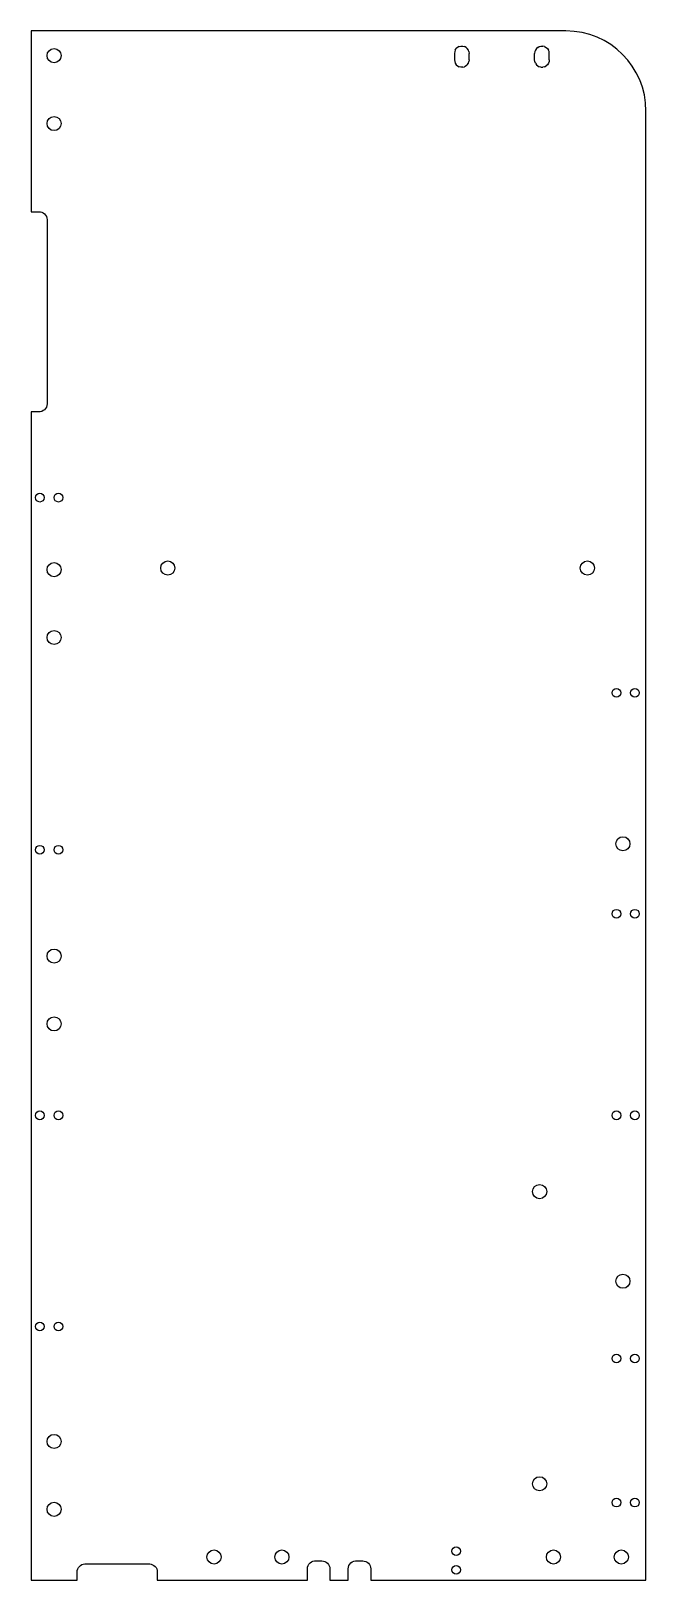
# Model space of a CAD drawing. Header units: millimetres. Extents: x 0 to 192, y 0 to 484.
import ezdxf

# ---------------------------------------------------------------- set-up
doc = ezdxf.new("R2010")
doc.units = ezdxf.units.MM
doc.layers.get('0').update_dxf_attribs({"linetype": 'CONTINUOUS'})

msp = doc.modelspace()

# ---------------------------------------------------------------- linework, layer by layer
for p, q in [((133.68, 479.14), (134.22, 479.28)), ((134.22, 479.28), (134.78, 479.28)), ((134.78, 479.28), (135.32, 479.14)), ((158.68, 479.14), (159.22, 479.28)), ((159.22, 479.28), (159.78, 479.28)), ((160.32, 479.14), (159.78, 479.28)), ((132.27, 477.54), (132.2, 476.99)), ((132.2, 476.99), (132.2, 474.99)), ((132.2, 474.99), (132.27, 474.44)), ((132.46, 478.06), (132.27, 477.54)), ((132.27, 474.44), (132.46, 473.92)), ((132.46, 478.06), (132.78, 478.52)), ((133.19, 478.89), (132.78, 478.52)), ((133.68, 479.14), (133.19, 478.89)), ((135.81, 478.89), (135.32, 479.14)), ((136.22, 478.52), (135.81, 478.89)), ((136.54, 478.06), (136.22, 478.52)), ((136.73, 477.54), (136.54, 478.06)), ((136.54, 473.92), (136.73, 474.44)), ((136.73, 477.54), (136.8, 476.99)), ((136.8, 474.99), (136.73, 474.44)), ((136.8, 474.99), (136.8, 476.99)), ((157.27, 477.54), (157.2, 476.99)), ((157.2, 474.99), (157.2, 476.99)), ((157.27, 474.44), (157.2, 474.99)), ((157.46, 478.06), (157.27, 477.54)), ((157.46, 473.92), (157.27, 474.44)), ((157.78, 478.52), (157.46, 478.06)), ((158.19, 478.89), (157.78, 478.52)), ((158.19, 478.89), (158.68, 479.14)), ((160.32, 479.14), (160.81, 478.89)), ((160.81, 478.89), (161.22, 478.52)), ((161.22, 478.52), (161.54, 478.06)), ((161.73, 477.54), (161.54, 478.06)), ((161.73, 474.44), (161.54, 473.92)), ((161.8, 476.99), (161.73, 477.54)), ((161.8, 474.99), (161.73, 474.44)), ((161.8, 474.99), (161.8, 476.99)), ((132.46, 473.92), (132.78, 473.47)), ((132.78, 473.47), (133.19, 473.1)), ((133.19, 473.1), (133.68, 472.84)), ((134.22, 472.71), (133.68, 472.84)), ((134.78, 472.71), (134.22, 472.71)), ((134.78, 472.71), (135.32, 472.84)), ((135.81, 473.1), (135.32, 472.84)), ((135.81, 473.1), (136.22, 473.47)), ((136.22, 473.47), (136.54, 473.92)), ((157.46, 473.92), (157.78, 473.47)), ((157.78, 473.47), (158.19, 473.1)), ((158.19, 473.1), (158.68, 472.84)), ((159.22, 472.71), (158.68, 472.84)), ((159.22, 472.71), (159.78, 472.71)), ((160.32, 472.84), (159.78, 472.71)), ((160.32, 472.84), (160.81, 473.1)), ((161.22, 473.47), (160.81, 473.1)), ((161.54, 473.92), (161.22, 473.47))]:
    msp.add_line(p, q)
msp.add_lwpolyline([(192, 0), (192, 459, 0.414183), (167, 484), (0, 484), (0, 427.52), (2.42, 427.52, -0.41786), (5, 425.06), (5, 367.46, -0.421945), (2.4, 364.99), (0, 364.99), (0, 0), (14.39, 0), (14.39, 2.53, -0.402522), (16.79, 5.02), (37.05, 5.02, -0.399226), (39.43, 2.54), (39.43, 0), (86.29, 0), (86.29, 3.51, -0.440799), (89.05, 5.95), (90.8, 5.95, -0.412624), (93.33, 3.5), (93.33, 0), (99.04, 0), (99.04, 3.51, -0.440797), (101.8, 5.95), (103.55, 5.95, -0.4126), (106.08, 3.5), (106.08, 0)], format="xyb", close=True)
for centre, radius in [((7.2, 476.29), 2.2), ((7.2, 455.09), 2.2), ((2.75, 338.19), 1.36), ((8.55, 338.19), 1.36), ((7.2, 315.69), 2.2), ((42.7, 316.2), 2.2), ((173.7, 316.2), 2.2), ((7.2, 294.49), 2.2), ((182.75, 277.19), 1.36), ((188.55, 277.19), 1.36), ((2.75, 228.19), 1.36), ((8.55, 228.19), 1.36), ((184.8, 230.03), 2.2), ((182.75, 208.19), 1.36), ((188.55, 208.19), 1.36), ((7.2, 194.96), 2.2), ((7.2, 173.76), 2.2), ((2.75, 145.19), 1.36), ((8.55, 145.19), 1.36), ((182.75, 145.19), 1.36), ((188.55, 145.19), 1.36), ((158.79, 121.35), 2.2), ((184.8, 93.37), 2.2), ((2.75, 79.19), 1.36), ((8.55, 79.19), 1.36), ((182.75, 69.19), 1.36), ((188.55, 69.19), 1.36), ((7.2, 43.29), 2.2), ((158.79, 30.07), 2.2), ((7.2, 22.09), 2.2), ((182.75, 24.19), 1.36), ((188.55, 24.19), 1.36), ((132.75, 8.99), 1.36), ((57.13, 7.19), 2.2), ((78.33, 7.19), 2.2), ((163.1, 7.19), 2.2), ((184.3, 7.19), 2.2), ((132.75, 3.19), 1.36)]:
    msp.add_circle(centre, radius)

doc.saveas('drawing.dxf')
